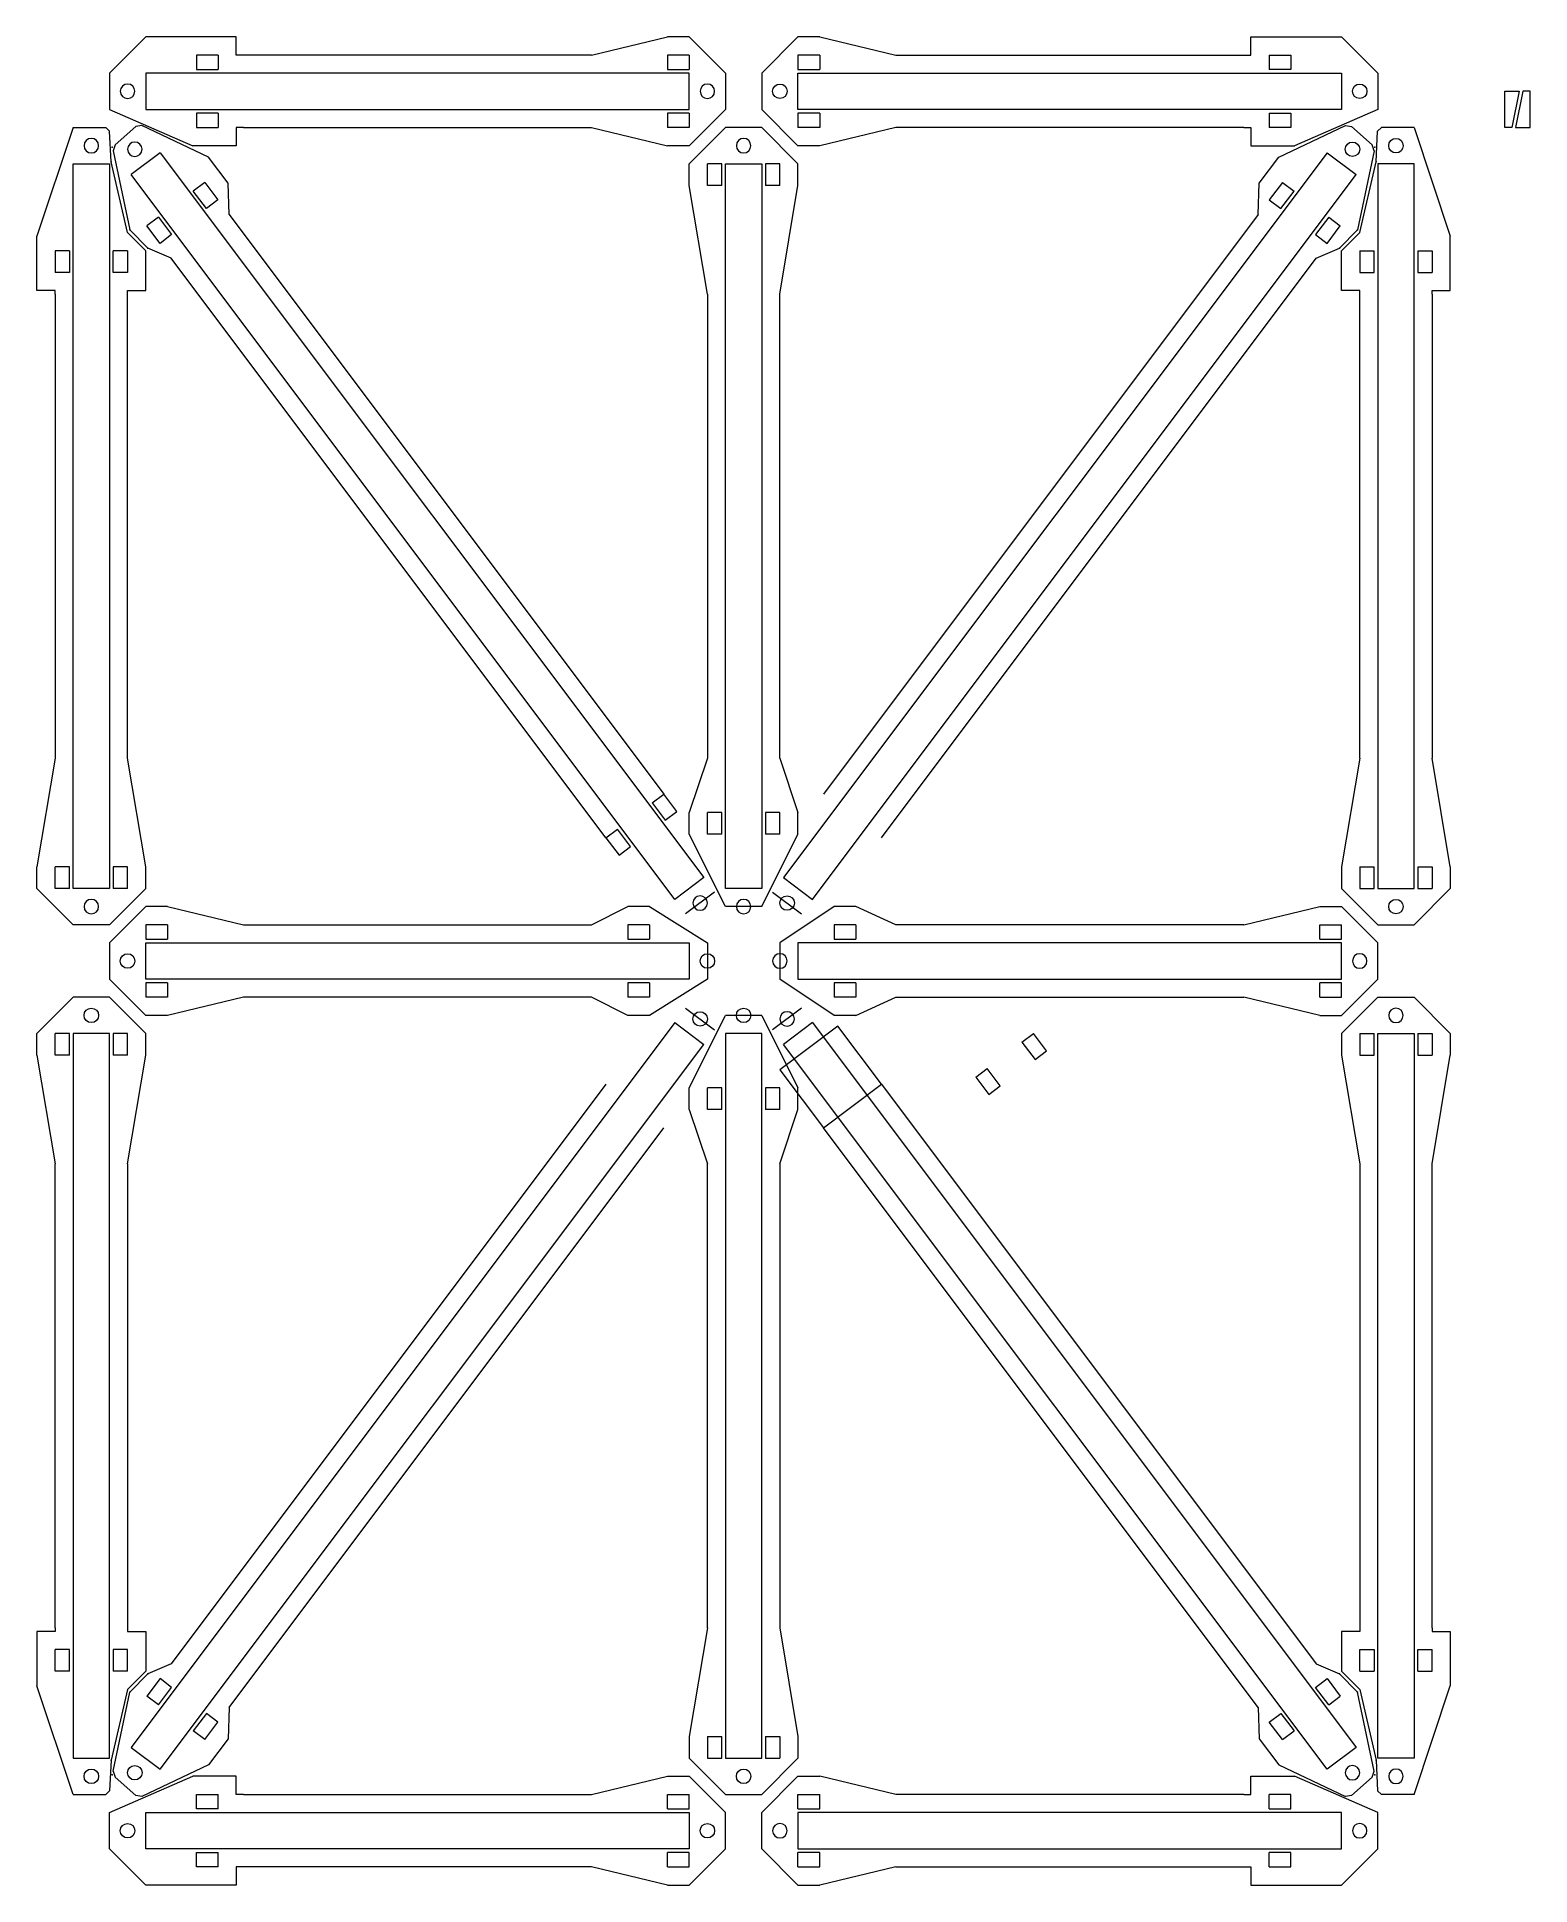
# Model space of a CAD drawing. Header units: millimetres. Extents: x 385 to 797, y -15 to 495.
import ezdxf

# ---------------------------------------------------------------- set-up
doc = ezdxf.new("R2010")
doc.units = ezdxf.units.MM
doc.layers.get('0').update_dxf_attribs({"linetype": 'CONTINUOUS', "lineweight": 0})
for name, color, linetype, lineweight in [('corner bits', 6, 'CONTINUOUS', 0), ('strips', 2, 'CONTINUOUS', 0), ('wedges', 1, 'CONTINUOUS', 0)]:
    doc.layers.add(name, color=color, linetype=linetype, lineweight=lineweight)

# ---------------------------------------------------------------- blocks, each defined once
blk = doc.blocks.new('vert 200')
for p, q in [((5, 200), (-5, 200)), ((-5, 200), (-5, 0)), ((5, 0), (5, 200)), ((-5, 0), (5, 0))]:
    blk.add_line(p, q)
at = {"layer": 'strips'}
for p, q in [((-10, 36), (-10, 164)), ((10, 164), (10, 36))]:
    blk.add_line(p, q, dxfattribs=at)
for centre in [(0, 205), (0, -5)]:
    blk.add_circle(centre, 2, dxfattribs=at)
blk = doc.blocks.new('horiz 150')
for p, q in [((0, 5), (150, 5)), ((0, -5), (0, 5)), ((150, 5), (150, -5)), ((150, -5), (0, -5))]:
    blk.add_line(p, q)
at = {"layer": 'strips'}
for p, q in [((27, 10), (123, 10)), ((123, -10), (27, -10))]:
    blk.add_line(p, q, dxfattribs=at)
for centre in [(-5, 0), (155, 0)]:
    blk.add_circle(centre, 2, dxfattribs=at)
blk = doc.blocks.new('diag a')
for p, q in [((146, 203), (-4, 3)), ((146, 203), (154, 197)), ((4, -3), (154, 197)), ((-4, 3), (4, -3))]:
    blk.add_line(p, q)
at = {"layer": 'strips'}
for p, q in [((127, 186), (7, 26)), ((23, 14), (143, 174))]:
    blk.add_line(p, q, dxfattribs=at)
for centre in [(153, 204), (-3, -4)]:
    blk.add_circle(centre, 2, dxfattribs=at)

msp = doc.modelspace()

# ---------------------------------------------------------------- linework, layer by layer
at = {"layer": 'corner bits'}
for p, q in [((538, 490), (559, 495)), ((565, 495), (559, 495)), ((575, 485), (565, 495)), ((595, 495), (585, 485)), ((601, 495), (595, 495)), ((601, 495), (622, 490)), ((575, 485), (575, 475)), ((585, 485), (585, 475)), ((565, 465), (575, 475)), ((585, 475), (595, 465)), ((404, 470), (405.05, 469)), ((413.9, 470.57), (412.25, 470.33)), ((538, 470), (559, 465)), ((622, 470), (601, 465)), ((746.1, 470.57), (747.75, 470.33)), ((754.95, 469), (756, 470)), ((406.54, 465.24), (406, 463.6)), ((565, 465), (559, 465)), ((601, 465), (595, 465)), ((754, 463.6), (753.46, 465.24)), ((570, 424), (565, 454)), ((590, 424), (595, 454)), ((390, 296), (385, 266)), ((415, 266), (410, 296)), ((570, 296), (565, 281)), ((590, 296), (595, 281)), ((750, 296), (745, 266)), ((775, 266), (770, 296)), ((565, 275), (565, 281)), ((595, 275), (595, 281)), ((575, 255), (565, 275)), ((585, 255), (595, 275)), ((385, 260), (385, 266)), ((415, 260), (415, 266)), ((745, 266), (745, 260)), ((775, 266), (775, 260)), ((385, 260), (395, 250)), ((405, 250), (415, 260)), ((538, 250), (548, 255)), ((554, 255), (548, 255)), ((554, 255), (570, 245)), ((572, 259), (564, 253)), ((585, 255), (575, 255)), ((588, 259), (596, 253)), ((605, 255), (590, 245)), ((611, 255), (605, 255)), ((622, 250), (611, 255)), ((745, 260), (755, 250)), ((765, 250), (775, 260)), ((405, 250), (395, 250)), ((755, 250), (765, 250)), ((570, 245), (570, 235)), ((590, 245), (590, 235)), ((570, 235), (554, 225)), ((605, 225), (590, 235)), ((395, 230), (385, 220)), ((405, 230), (395, 230)), ((415, 220), (405, 230)), ((548, 225), (538, 230)), ((611, 225), (622, 230)), ((755, 230), (745, 220)), ((755, 230), (765, 230)), ((775, 220), (765, 230)), ((554, 225), (548, 225)), ((564, 227), (572, 221)), ((565, 205), (575, 225)), ((585, 225), (575, 225)), ((585, 225), (595, 205)), ((596, 227), (588, 221)), ((611, 225), (605, 225)), ((385, 214), (385, 220)), ((415, 214), (415, 220)), ((606, 222), (590, 210)), ((618, 206), (606, 222)), ((745, 220), (745, 214)), ((775, 220), (775, 214)), ((385, 214), (390, 184)), ((410, 184), (415, 214)), ((590, 210), (602, 194)), ((745, 214), (750, 184)), ((770, 184), (775, 214)), ((565, 199), (565, 205)), ((595, 199), (595, 205)), ((602, 194), (618, 206)), ((565, 199), (570, 184)), ((590, 184), (595, 199)), ((570, 56), (565, 26)), ((590, 56), (595, 26)), ((406, 16.4), (406.54, 14.76)), ((753.46, 14.76), (754, 16.4)), ((405.05, 11), (404, 10)), ((538, 10), (559, 15)), ((559, 15), (565, 15)), ((575, 5), (565, 15)), ((595, 15), (585, 5)), ((595, 15), (601, 15)), ((622, 10), (601, 15)), ((754.95, 11), (756, 10)), ((413.9, 9.43), (412.25, 9.67)), ((747.75, 9.67), (746.1, 9.43)), ((575, -5), (575, 5)), ((585, -5), (585, 5)), ((565, -15), (575, -5)), ((585, -5), (595, -15)), ((559, -15), (538, -10)), ((622, -10), (601, -15)), ((559, -15), (565, -15)), ((595, -15), (601, -15))]:
    msp.add_line(p, q, dxfattribs=at)
at = {"layer": 'strips'}
for p, q in [((415, 495), (405, 485)), ((440, 495), (415, 495)), ((440, 490), (440, 495)), ((720, 490), (720, 495)), ((720, 495), (745, 495)), ((745, 495), (755, 485)), ((429, 490), (429, 486)), ((435, 490), (429, 490)), ((435, 490), (435, 486)), ((442, 490), (440, 490)), ((559, 490), (559, 486)), ((565, 490), (559, 490)), ((565, 490), (565, 486)), ((595, 490), (595, 486)), ((601, 490), (595, 490)), ((601, 490), (601, 486)), ((718, 490), (720, 490)), ((725, 490), (725, 486)), ((725, 490), (731, 490)), ((731, 490), (731, 486)), ((405, 485), (405, 475)), ((429, 486), (435, 486)), ((559, 486), (565, 486)), ((595, 486), (601, 486)), ((731, 486), (725, 486)), ((755, 485), (755, 475)), ((405, 475), (428, 465)), ((755, 475), (732, 465)), ((395, 470), (385, 440)), ((395, 470), (404, 470)), ((412.25, 470.33), (406.54, 465.24)), ((432.31, 461.87), (413.9, 470.57)), ((429, 474), (429, 470)), ((435, 474), (429, 474)), ((429, 470), (435, 470)), ((435, 474), (435, 470)), ((442, 470), (440, 470)), ((440, 470), (440, 465)), ((559, 474), (559, 470)), ((565, 474), (559, 474)), ((565, 470), (559, 470)), ((565, 474), (565, 470)), ((565, 460), (575, 470)), ((585, 470), (575, 470)), ((585, 470), (595, 460)), ((595, 474), (595, 470)), ((601, 474), (595, 474)), ((601, 470), (595, 470)), ((601, 474), (601, 470)), ((718, 470), (720, 470)), ((720, 470), (720, 465)), ((725, 474), (725, 470)), ((725, 474), (731, 474)), ((731, 470), (725, 470)), ((727.69, 461.87), (746.1, 470.57)), ((731, 474), (731, 470)), ((747.75, 470.33), (753.46, 465.24)), ((765, 470), (756, 470)), ((765, 470), (775, 440)), ((405.46, 460.53), (405.05, 469)), ((440, 465), (428, 465)), ((720, 465), (732, 465)), ((754.54, 460.53), (754.95, 469)), ((410, 441), (405.46, 460.53)), ((406, 463.6), (410.63, 441.79)), ((437.73, 454.69), (432.31, 461.87)), ((565, 454), (565, 460)), ((574, 460), (570, 460)), ((570, 454), (570, 460)), ((574, 454), (574, 460)), ((590, 460), (586, 460)), ((586, 460), (586, 454)), ((590, 454), (590, 460)), ((595, 454), (595, 460)), ((722.27, 454.69), (727.69, 461.87)), ((754, 463.6), (749.37, 441.79)), ((750, 441), (754.54, 460.53)), ((431.33, 454.87), (428.13, 452.47)), ((431.33, 454.87), (434.94, 450.08)), ((438, 446), (437.73, 454.69)), ((574, 454), (570, 454)), ((590, 454), (586, 454)), ((722, 446), (722.27, 454.69)), ((728.67, 454.87), (725.06, 450.08)), ((728.67, 454.87), (731.87, 452.47)), ((431.75, 447.67), (428.13, 452.47)), ((434.94, 450.08), (431.75, 447.67)), ((725.06, 450.08), (728.25, 447.67)), ((728.25, 447.67), (731.87, 452.47)), ((418.55, 445.24), (415.36, 442.84)), ((418.55, 445.24), (422.16, 440.45)), ((741.45, 445.24), (737.84, 440.45)), ((741.45, 445.24), (744.64, 442.84)), ((385, 425), (385, 440)), ((410, 441), (415, 436)), ((415.61, 436.72), (410.63, 441.79)), ((418.97, 438.04), (415.36, 442.84)), ((422.16, 440.45), (418.97, 438.04)), ((737.84, 440.45), (741.03, 438.04)), ((741.03, 438.04), (744.64, 442.84)), ((744.39, 436.72), (749.37, 441.79)), ((750, 441), (745, 436)), ((775, 425), (775, 440)), ((394, 436), (390, 436)), ((390, 436), (390, 430)), ((394, 436), (394, 430)), ((410, 436), (406, 436)), ((406, 430), (406, 436)), ((410, 436), (410, 430)), ((415, 425), (415, 436)), ((422, 434), (415.61, 436.72)), ((738, 434), (744.39, 436.72)), ((745, 425), (745, 436)), ((750, 436), (754, 436)), ((750, 436), (750, 430)), ((754, 430), (754, 436)), ((766, 436), (770, 436)), ((766, 436), (766, 430)), ((770, 436), (770, 430)), ((394, 430), (390, 430)), ((410, 430), (406, 430)), ((750, 430), (754, 430)), ((766, 430), (770, 430)), ((390, 425), (385, 425)), ((390, 424), (390, 425)), ((410, 424), (410, 425)), ((410, 425), (415, 425)), ((750, 425), (745, 425)), ((750, 424), (750, 425)), ((770, 424), (770, 425)), ((770, 425), (775, 425)), ((554.78, 283.63), (557.97, 286.04)), ((561.58, 281.24), (557.97, 286.04)), ((554.78, 283.63), (558.39, 278.84)), ((558.39, 278.84), (561.58, 281.24)), ((574, 281), (570, 281)), ((570, 275), (570, 281)), ((574, 275), (574, 281)), ((590, 281), (586, 281)), ((586, 281), (586, 275)), ((590, 275), (590, 281)), ((542, 274), (545.19, 276.41)), ((548.81, 271.62), (545.19, 276.41)), ((542, 274), (545.61, 269.21)), ((545.61, 269.21), (548.81, 271.62)), ((574, 275), (570, 275)), ((590, 275), (586, 275)), ((394, 266), (390, 266)), ((390, 260), (390, 266)), ((394, 260), (394, 266)), ((410, 266), (406, 266)), ((406, 266), (406, 260)), ((410, 260), (410, 266)), ((750, 266), (754, 266)), ((750, 266), (750, 260)), ((754, 260), (754, 266)), ((766, 266), (770, 266)), ((766, 266), (766, 260)), ((770, 266), (770, 260)), ((394, 260), (390, 260)), ((405, 245), (415, 255)), ((410, 260), (406, 260)), ((421, 255), (415, 255)), ((421, 255), (442, 250)), ((718, 250), (739, 255)), ((739, 255), (745, 255)), ((745, 255), (755, 245)), ((750, 260), (754, 260)), ((766, 260), (770, 260)), ((415, 250), (415, 246)), ((421, 250), (415, 250)), ((421, 250), (421, 246)), ((548, 250), (548, 246)), ((554, 250), (548, 250)), ((554, 250), (554, 246)), ((605, 250), (605, 246)), ((611, 250), (605, 250)), ((611, 250), (611, 246)), ((739, 250), (745, 250)), ((739, 246), (739, 250)), ((745, 246), (745, 250)), ((405, 245), (405, 235)), ((415, 246), (421, 246)), ((548, 246), (554, 246)), ((605, 246), (611, 246)), ((739, 246), (745, 246)), ((755, 235), (755, 245)), ((415, 225), (405, 235)), ((755, 235), (745, 225)), ((415, 234), (415, 230)), ((421, 234), (415, 234)), ((421, 230), (415, 230)), ((421, 234), (421, 230)), ((442, 230), (421, 225)), ((548, 234), (548, 230)), ((554, 234), (548, 234)), ((554, 230), (548, 230)), ((554, 234), (554, 230)), ((605, 234), (605, 230)), ((611, 234), (605, 234)), ((611, 230), (605, 230)), ((611, 234), (611, 230)), ((739, 225), (718, 230)), ((739, 230), (739, 234)), ((745, 234), (739, 234)), ((739, 230), (745, 230)), ((745, 230), (745, 234)), ((421, 225), (415, 225)), ((739, 225), (745, 225)), ((394, 220), (390, 220)), ((390, 214), (390, 220)), ((394, 214), (394, 220)), ((410, 220), (406, 220)), ((406, 220), (406, 214)), ((410, 214), (410, 220)), ((656.81, 217.59), (660, 220)), ((663.61, 215.21), (660, 220)), ((750, 220), (754, 220)), ((750, 220), (750, 214)), ((754, 214), (754, 220)), ((766, 220), (770, 220)), ((766, 220), (766, 214)), ((770, 220), (770, 214)), ((656.81, 217.59), (660.42, 212.8)), ((660.42, 212.8), (663.61, 215.21)), ((394, 214), (390, 214)), ((410, 214), (406, 214)), ((644.03, 207.96), (647.22, 210.37)), ((650.83, 205.58), (647.22, 210.37)), ((750, 214), (754, 214)), ((766, 214), (770, 214)), ((574, 205), (570, 205)), ((570, 199), (570, 205)), ((574, 199), (574, 205)), ((590, 205), (586, 205)), ((586, 205), (586, 199)), ((590, 199), (590, 205)), ((644.03, 207.96), (647.64, 203.17)), ((647.64, 203.17), (650.83, 205.58)), ((574, 199), (570, 199)), ((590, 199), (586, 199)), ((390, 55), (385, 55)), ((385, 55), (385, 40)), ((390, 56), (390, 55)), ((410, 56), (410, 55)), ((410, 55), (415, 55)), ((415, 55), (415, 44)), ((750, 55), (745, 55)), ((745, 55), (745, 44)), ((750, 56), (750, 55)), ((770, 56), (770, 55)), ((770, 55), (775, 55)), ((775, 55), (775, 40)), ((394, 50), (390, 50)), ((390, 44), (390, 50)), ((394, 44), (394, 50)), ((410, 50), (406, 50)), ((406, 50), (406, 44)), ((410, 44), (410, 50)), ((422, 46), (415.61, 43.28)), ((738, 46), (744.39, 43.28)), ((750, 50), (754, 50)), ((750, 44), (750, 50)), ((754, 50), (754, 44)), ((766, 50), (770, 50)), ((766, 44), (766, 50)), ((770, 44), (770, 50)), ((394, 44), (390, 44)), ((410, 44), (406, 44)), ((410, 39), (415, 44)), ((415.61, 43.28), (410.63, 38.21)), ((418.97, 41.96), (415.36, 37.16)), ((422.16, 39.55), (418.97, 41.96)), ((737.84, 39.55), (741.03, 41.96)), ((741.03, 41.96), (744.64, 37.16)), ((744.39, 43.28), (749.37, 38.21)), ((750, 39), (745, 44)), ((750, 44), (754, 44)), ((766, 44), (770, 44)), ((395, 10), (385, 40)), ((410, 39), (405.46, 19.47)), ((406, 16.4), (410.63, 38.21)), ((418.55, 34.76), (415.36, 37.16)), ((418.55, 34.76), (422.16, 39.55)), ((741.45, 34.76), (737.84, 39.55)), ((741.45, 34.76), (744.64, 37.16)), ((754, 16.4), (749.37, 38.21)), ((750, 39), (754.54, 19.47)), ((765, 10), (775, 40)), ((431.75, 32.33), (428.13, 27.53)), ((434.94, 29.92), (431.75, 32.33)), ((438, 34), (437.73, 25.31)), ((722, 34), (722.27, 25.31)), ((725.06, 29.92), (728.25, 32.33)), ((728.25, 32.33), (731.87, 27.53)), ((431.33, 25.13), (428.13, 27.53)), ((431.33, 25.13), (434.94, 29.92)), ((565, 26), (565, 20)), ((570, 26), (574, 26)), ((570, 26), (570, 20)), ((574, 20), (574, 26)), ((586, 26), (586, 20)), ((586, 26), (590, 26)), ((590, 26), (590, 20)), ((595, 26), (595, 20)), ((728.67, 25.13), (725.06, 29.92)), ((728.67, 25.13), (731.87, 27.53)), ((437.73, 25.31), (432.31, 18.13)), ((722.27, 25.31), (727.69, 18.13)), ((405.46, 19.47), (405.05, 11)), ((432.31, 18.13), (413.9, 9.43)), ((575, 10), (565, 20)), ((570, 20), (574, 20)), ((595, 20), (585, 10)), ((586, 20), (590, 20)), ((727.69, 18.13), (746.1, 9.43)), ((754.54, 19.47), (754.95, 11)), ((405, 5), (428, 15)), ((412.25, 9.67), (406.54, 14.76)), ((440, 15), (428, 15)), ((440, 10), (440, 15)), ((720, 10), (720, 15)), ((720, 15), (732, 15)), ((755, 5), (732, 15)), ((747.75, 9.67), (753.46, 14.76)), ((395, 10), (404, 10)), ((429, 6), (429, 10)), ((429, 10), (435, 10)), ((435, 6), (429, 6)), ((435, 6), (435, 10)), ((442, 10), (440, 10)), ((559, 6), (559, 10)), ((559, 10), (565, 10)), ((559, 6), (565, 6)), ((565, 6), (565, 10)), ((575, 10), (585, 10)), ((595, 6), (595, 10)), ((595, 10), (601, 10)), ((595, 6), (601, 6)), ((601, 6), (601, 10)), ((718, 10), (720, 10)), ((725, 6), (725, 10)), ((731, 10), (725, 10)), ((725, 6), (731, 6)), ((731, 6), (731, 10)), ((765, 10), (756, 10)), ((405, -5), (405, 5)), ((755, -5), (755, 5)), ((415, -15), (405, -5)), ((745, -15), (755, -5)), ((429, -10), (429, -6)), ((429, -6), (435, -6)), ((435, -10), (429, -10)), ((435, -10), (435, -6)), ((442, -10), (440, -10)), ((440, -10), (440, -15)), ((559, -10), (559, -6)), ((565, -6), (559, -6)), ((559, -10), (565, -10)), ((565, -10), (565, -6)), ((595, -10), (595, -6)), ((601, -6), (595, -6)), ((595, -10), (601, -10)), ((601, -10), (601, -6)), ((718, -10), (720, -10)), ((720, -10), (720, -15)), ((725, -10), (725, -6)), ((731, -6), (725, -6)), ((725, -10), (731, -10)), ((731, -10), (731, -6)), ((440, -15), (415, -15)), ((720, -15), (745, -15))]:
    msp.add_line(p, q, dxfattribs=at)
for p in [(405.79, 464.58), (754.21, 464.58), (405.46, 460.53), (754.54, 460.53), (410.63, 441.79), (749.37, 441.79), (415.61, 436.72), (744.39, 436.72), (415.61, 43.28), (744.39, 43.28), (410.63, 38.21), (749.37, 38.21), (405.46, 19.47), (405.79, 15.42), (754.21, 15.42), (754.54, 19.47)]:
    msp.add_point(p, dxfattribs=at)
at = {"layer": 'wedges'}
for p, q in [((790, 480), (794, 480)), ((790, 470), (790, 480)), ((794, 480), (792, 470)), ((795, 480), (793, 470)), ((797, 480), (795, 480)), ((797, 470), (797, 480)), ((792, 470), (790, 470)), ((793, 470), (797, 470))]:
    msp.add_line(p, q, dxfattribs=at)

# ---------------------------------------------------------------- block references
at = {"layer": 'corner bits'}
msp.add_blockref('horiz 150', (595, 480), dxfattribs=at)
at = {"layer": 'strips', "yscale": -1, "rotation": 180}
for name, p in [('horiz 150', (565, 480)), ('vert 200', (400, 260)), ('diag a', (565, 260)), ('vert 200', (580, 260)), ('horiz 150', (745, 240)), ('diag a', (745, 20)), ('vert 200', (760, 20)), ('horiz 150', (745, 0))]:
    msp.add_blockref(name, p, dxfattribs=at)
at = {"layer": 'strips'}
for name, p in [('diag a', (595, 260)), ('vert 200', (760, 260)), ('horiz 150', (415, 240)), ('vert 200', (400, 20)), ('diag a', (415, 20)), ('vert 200', (580, 20)), ('horiz 150', (415, 0))]:
    msp.add_blockref(name, p, dxfattribs=at)

doc.saveas('drawing.dxf')
